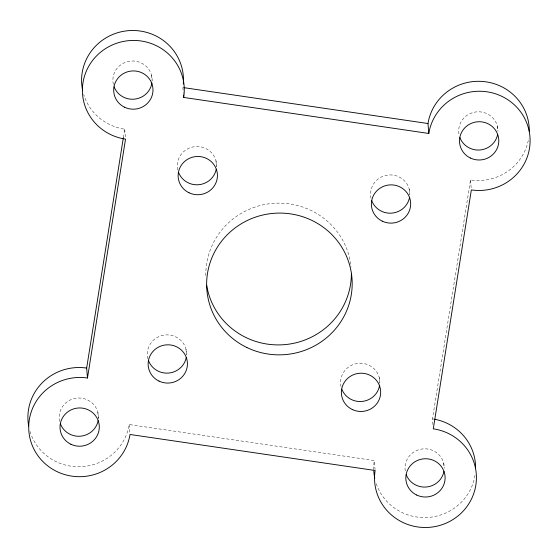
<?xml version="1.0" encoding="UTF-8"?>
<svg xmlns="http://www.w3.org/2000/svg" width="558" height="558" viewBox="0 0 558 558"><rect width="100%" height="100%" fill="white"/><g stroke="black" fill="none" stroke-linecap="round" stroke-linejoin="round"><path stroke-width="0.42" stroke-dasharray="2.79 2.09" d="M123.339 137.77L124.713 129.177A50.952 49.606 -4.7 0 1 83.686 94.448M432.952 424.68L432.471 418.884L470.527 179.983A50.952 49.606 -4.7 0 0 528.684 138.321M30.006 431.474A50.952 49.606 -4.7 0 0 82.27 466.627A50.952 49.606 -4.7 0 0 129.191 424.533L374.313 460.552L375.067 469.662M497.359 126.024L497.764 130.99M470.527 179.983L471.273 189.099M443.68 463.049L444.084 468.016M409.23 189.162L409.712 194.958M379.238 377.494L379.712 383.297M215.981 160.767L216.462 166.563M182.871 87.508L183.345 93.312M185.988 349.106L186.463 354.902M151.546 75.218L151.95 80.185M124.713 129.177L125.459 138.293M129.191 424.533L129.868 432.82M97.859 412.236L98.403 418.87M475.004 475.339A50.952 49.606 -4.7 0 1 428.446 517.412A50.952 49.606 -4.7 0 1 376.029 482.956M373.734 469.731A50.952 49.606 -4.7 0 1 374.313 460.552M432.471 418.884A50.952 49.606 -4.7 0 1 434.619 419.246M205.825 275.624A72.791 70.873 -4.7 0 1 274.383 203.286A72.791 70.873 -4.7 0 1 351.024 266.815M113.351 84.391A19.656 19.132 -4.7 0 1 130.851 61.052A19.656 19.132 -4.7 0 1 152.153 81.001M458.92 133.941A19.656 19.132 -4.7 0 1 476.985 111.837A19.656 19.132 -4.7 0 1 497.987 131.151M405.241 470.966A19.656 19.132 -4.7 0 1 423.306 448.862A19.656 19.132 -4.7 0 1 444.308 468.176M59.671 421.416A19.656 19.132 -4.7 0 1 77.171 398.077A19.656 19.132 -4.7 0 1 98.466 418.019M147.947 358.899A19.656 19.132 -4.7 0 1 164.966 334.974A19.656 19.132 -4.7 0 1 186.595 354.888M177.793 169.946A19.656 19.132 -4.7 0 1 195.293 146.601A19.656 19.132 -4.7 0 1 216.595 166.549M371.042 198.334A19.656 19.132 -4.7 0 1 388.208 175.031A19.656 19.132 -4.7 0 1 409.865 194.282M341.043 386.673A19.656 19.132 -4.7 0 1 358.208 363.363A19.656 19.132 -4.7 0 1 379.865 382.621"/><path stroke-width="0.84" d="M87.473 378.017L125.529 139.116A50.952 49.606 -4.7 0 1 82.996 82.661A50.952 49.606 -4.7 0 1 141.16 40.992A50.952 49.606 -4.7 0 1 183.687 97.448L428.809 133.467A50.952 49.606 -4.7 0 1 486.974 91.798A50.952 49.606 -4.7 0 1 529.5 148.261A50.952 49.606 -4.7 0 1 471.343 189.929L433.287 428.823A50.952 49.606 -4.7 0 1 475.821 485.286A50.952 49.606 -4.7 0 1 417.663 526.947A50.952 49.606 -4.7 0 1 375.129 470.492L130.007 434.473A50.952 49.606 -4.7 0 1 71.843 476.141A50.952 49.606 -4.7 0 1 29.316 419.679A50.952 49.606 -4.7 0 1 87.473 378.017L86.657 368.071L123.339 137.77M183.728 87.634L427.993 123.527A50.952 49.606 -4.7 0 1 482.544 81.454A50.952 49.606 -4.7 0 1 529.284 131.263M427.993 123.527L428.809 133.467M183.484 94.965L183.687 97.448M434.619 419.246A50.952 49.606 -4.7 0 1 475.604 468.288M374.76 478.164A50.952 49.606 -4.7 0 1 373.804 471.147M28.667 425.963A50.952 49.606 -4.7 0 1 86.657 368.071M82.626 90.333A50.952 49.606 -4.7 0 1 129.463 30.599A50.952 49.606 -4.7 0 1 183.296 83.993M351.373 274.062A72.791 70.873 -4.7 0 1 284.022 344.691A72.791 70.873 -4.7 0 1 206.676 285.222M151.943 82.968A19.656 19.132 -4.7 0 1 134.471 99.15A19.656 19.132 -4.7 0 1 114.083 86.804M497.645 134.422A19.656 19.132 -4.7 0 1 479.95 149.99A19.656 19.132 -4.7 0 1 459.897 137.61M443.959 471.447A19.656 19.132 -4.7 0 1 426.27 487.015A19.656 19.132 -4.7 0 1 406.217 474.635M98.145 420.641A19.656 19.132 -4.7 0 1 80.457 436.203A19.656 19.132 -4.7 0 1 60.403 423.829M186.267 357.504A19.656 19.132 -4.7 0 1 168.579 373.072A19.656 19.132 -4.7 0 1 148.526 360.691M216.267 169.172A19.656 19.132 -4.7 0 1 198.578 184.733A19.656 19.132 -4.7 0 1 178.525 172.352M409.516 197.56A19.656 19.132 -4.7 0 1 391.828 213.128A19.656 19.132 -4.7 0 1 371.774 200.747M379.635 385.25A19.656 19.132 -4.7 0 1 362.163 401.432A19.656 19.132 -4.7 0 1 341.775 389.086M246.873 347.515A72.791 70.873 -4.7 0 0 352.056 279.398A72.791 70.873 -4.7 0 0 239.291 225A72.791 70.873 -4.7 0 0 246.873 347.515M124.56 107.213A19.656 19.132 -4.7 0 0 152.955 88.82A19.656 19.132 -4.7 0 0 122.509 74.13A19.656 19.132 -4.7 0 0 124.56 107.213M470.373 158.019A19.656 19.132 -4.7 0 0 498.768 139.626A19.656 19.132 -4.7 0 0 468.322 124.936A19.656 19.132 -4.7 0 0 470.373 158.019M416.693 495.044A19.656 19.132 -4.7 0 0 445.089 476.651A19.656 19.132 -4.7 0 0 414.643 461.961A19.656 19.132 -4.7 0 0 416.693 495.044M70.88 444.238A19.656 19.132 -4.7 0 0 99.275 425.845A19.656 19.132 -4.7 0 0 68.829 411.155A19.656 19.132 -4.7 0 0 70.88 444.238M159.002 381.1A19.656 19.132 -4.7 0 0 187.397 362.707A19.656 19.132 -4.7 0 0 156.951 348.018A19.656 19.132 -4.7 0 0 159.002 381.1M189.002 192.761A19.656 19.132 -4.7 0 0 217.397 174.368A19.656 19.132 -4.7 0 0 186.951 159.686A19.656 19.132 -4.7 0 0 189.002 192.761M382.251 221.156A19.656 19.132 -4.7 0 0 410.646 202.763A19.656 19.132 -4.7 0 0 380.2 188.074A19.656 19.132 -4.7 0 0 382.251 221.156M352.251 409.495A19.656 19.132 -4.7 0 0 380.647 391.102A19.656 19.132 -4.7 0 0 350.201 376.413A19.656 19.132 -4.7 0 0 352.251 409.495"/></g></svg>
